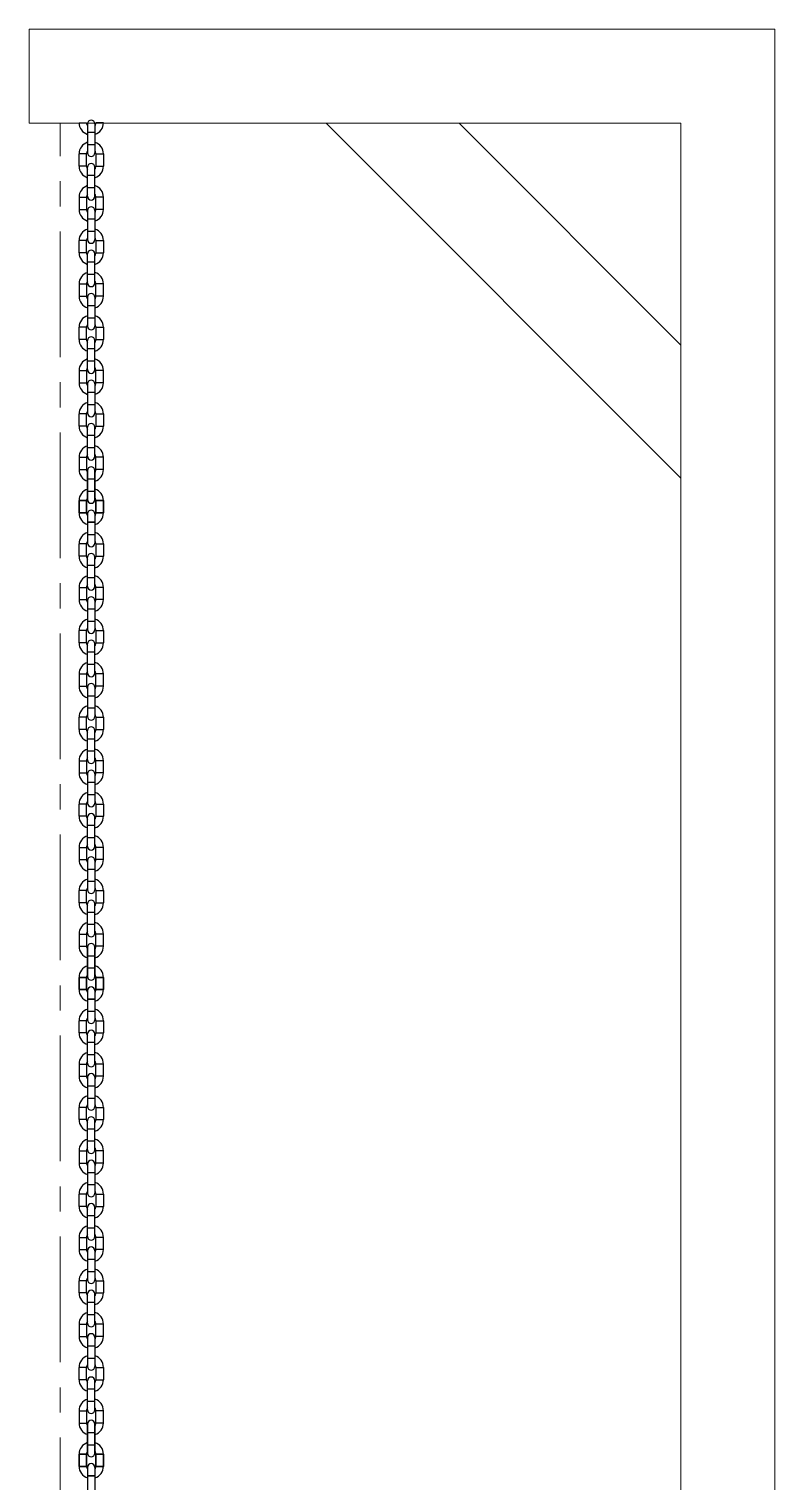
# Model space of a CAD drawing. Header units: millimetres. Extents: x 100 to 1590, y 100 to 694.
# Drawn here: x 1477.1 to 1484.53, y 551.81 to 566.26 of the extents above; entities that cross this region are included whole.
import ezdxf

# ---------------------------------------------------------------- set-up
doc = ezdxf.new("R2010")
doc.units = ezdxf.units.MM
doc.linetypes.add('CENTER', pattern=[2, 1.25, -0.25, 0.25, -0.25])
doc.layers.add('Aço 1020', color=6, linetype='Continuous', lineweight=9)
doc.layers.add('CL', color=1, linetype='CENTER', lineweight=9)

msp = doc.modelspace()

# ---------------------------------------------------------------- linework, layer by layer
at = {"color": 9, "linetype": 'Continuous'}
for p, q in [((1477.6, 565.332), (1477.674, 565.332)), ((1477.6, 565.332), (1477.674, 565.332)), ((1477.684, 565.239), (1477.758, 565.239)), ((1477.684, 565.239), (1477.758, 565.239)), ((1477.842, 565.332), (1477.768, 565.332)), ((1477.842, 565.332), (1477.768, 565.332)), ((1477.684, 565.117), (1477.758, 565.117)), ((1477.674, 565.023), (1477.6, 565.023)), ((1477.768, 565.023), (1477.842, 565.023)), ((1477.674, 564.901), (1477.6, 564.901)), ((1477.758, 564.807), (1477.684, 564.807)), ((1477.768, 564.901), (1477.842, 564.901)), ((1477.758, 564.685), (1477.684, 564.685)), ((1477.6, 564.592), (1477.674, 564.592)), ((1477.6, 564.592), (1477.674, 564.592)), ((1477.842, 564.592), (1477.768, 564.592)), ((1477.842, 564.592), (1477.768, 564.592)), ((1477.6, 564.47), (1477.674, 564.47)), ((1477.6, 564.47), (1477.674, 564.47)), ((1477.684, 564.376), (1477.758, 564.376)), ((1477.684, 564.376), (1477.758, 564.376)), ((1477.842, 564.47), (1477.768, 564.47)), ((1477.842, 564.47), (1477.768, 564.47)), ((1477.684, 564.254), (1477.758, 564.254)), ((1477.674, 564.16), (1477.6, 564.16)), ((1477.768, 564.16), (1477.842, 564.16)), ((1477.674, 564.039), (1477.6, 564.039)), ((1477.758, 563.945), (1477.684, 563.945)), ((1477.768, 564.039), (1477.842, 564.039)), ((1477.758, 563.823), (1477.684, 563.823)), ((1477.6, 563.729), (1477.674, 563.729)), ((1477.6, 563.729), (1477.674, 563.729)), ((1477.842, 563.729), (1477.768, 563.729)), ((1477.842, 563.729), (1477.768, 563.729)), ((1477.6, 563.607), (1477.674, 563.607)), ((1477.6, 563.607), (1477.674, 563.607)), ((1477.684, 563.514), (1477.758, 563.514)), ((1477.684, 563.514), (1477.758, 563.514)), ((1477.842, 563.607), (1477.768, 563.607)), ((1477.842, 563.607), (1477.768, 563.607)), ((1477.684, 563.392), (1477.758, 563.392)), ((1477.674, 563.298), (1477.6, 563.298)), ((1477.768, 563.298), (1477.842, 563.298)), ((1477.674, 563.176), (1477.6, 563.176)), ((1477.758, 563.082), (1477.684, 563.082)), ((1477.768, 563.176), (1477.842, 563.176)), ((1477.758, 562.96), (1477.684, 562.96)), ((1477.6, 562.867), (1477.674, 562.867)), ((1477.6, 562.867), (1477.674, 562.867)), ((1477.842, 562.867), (1477.768, 562.867)), ((1477.842, 562.867), (1477.768, 562.867)), ((1477.6, 562.745), (1477.674, 562.745)), ((1477.6, 562.745), (1477.674, 562.745)), ((1477.684, 562.651), (1477.758, 562.651)), ((1477.684, 562.651), (1477.758, 562.651)), ((1477.842, 562.745), (1477.768, 562.745)), ((1477.842, 562.745), (1477.768, 562.745)), ((1477.684, 562.529), (1477.758, 562.529)), ((1477.674, 562.435), (1477.6, 562.435)), ((1477.768, 562.435), (1477.842, 562.435)), ((1477.674, 562.314), (1477.6, 562.314)), ((1477.758, 562.22), (1477.684, 562.22)), ((1477.768, 562.314), (1477.842, 562.314)), ((1477.758, 562.098), (1477.684, 562.098)), ((1477.6, 562.004), (1477.674, 562.004)), ((1477.6, 562.004), (1477.674, 562.004)), ((1477.842, 562.004), (1477.768, 562.004)), ((1477.842, 562.004), (1477.768, 562.004)), ((1477.6, 561.882), (1477.674, 561.882)), ((1477.6, 561.882), (1477.674, 561.882)), ((1477.684, 561.789), (1477.758, 561.789)), ((1477.684, 561.789), (1477.758, 561.789)), ((1477.842, 561.882), (1477.768, 561.882)), ((1477.842, 561.882), (1477.768, 561.882)), ((1477.684, 561.667), (1477.758, 561.667)), ((1477.6, 561.573), (1477.674, 561.573)), ((1477.674, 561.573), (1477.6, 561.573)), ((1477.842, 561.573), (1477.768, 561.573)), ((1477.768, 561.573), (1477.842, 561.573)), ((1477.6, 561.451), (1477.674, 561.451)), ((1477.6, 561.451), (1477.674, 561.451)), ((1477.674, 561.451), (1477.6, 561.451)), ((1477.684, 561.357), (1477.758, 561.357)), ((1477.684, 561.357), (1477.758, 561.357)), ((1477.758, 561.357), (1477.684, 561.357)), ((1477.842, 561.451), (1477.768, 561.451)), ((1477.842, 561.451), (1477.768, 561.451)), ((1477.768, 561.451), (1477.842, 561.451)), ((1477.684, 561.235), (1477.758, 561.235)), ((1477.674, 561.142), (1477.6, 561.142)), ((1477.768, 561.142), (1477.842, 561.142)), ((1477.674, 561.02), (1477.6, 561.02)), ((1477.758, 560.926), (1477.684, 560.926)), ((1477.768, 561.02), (1477.842, 561.02)), ((1477.758, 560.804), (1477.684, 560.804)), ((1477.6, 560.71), (1477.674, 560.71)), ((1477.6, 560.71), (1477.674, 560.71)), ((1477.842, 560.71), (1477.768, 560.71)), ((1477.842, 560.71), (1477.768, 560.71)), ((1477.6, 560.589), (1477.674, 560.589)), ((1477.6, 560.589), (1477.674, 560.589)), ((1477.684, 560.495), (1477.758, 560.495)), ((1477.684, 560.495), (1477.758, 560.495)), ((1477.842, 560.589), (1477.768, 560.589)), ((1477.842, 560.589), (1477.768, 560.589)), ((1477.684, 560.373), (1477.758, 560.373)), ((1477.674, 560.279), (1477.6, 560.279)), ((1477.768, 560.279), (1477.842, 560.279)), ((1477.674, 560.157), (1477.6, 560.157)), ((1477.758, 560.064), (1477.684, 560.064)), ((1477.768, 560.157), (1477.842, 560.157)), ((1477.758, 559.942), (1477.684, 559.942)), ((1477.6, 559.848), (1477.674, 559.848)), ((1477.6, 559.848), (1477.674, 559.848)), ((1477.842, 559.848), (1477.768, 559.848)), ((1477.842, 559.848), (1477.768, 559.848)), ((1477.6, 559.726), (1477.674, 559.726)), ((1477.6, 559.726), (1477.674, 559.726)), ((1477.684, 559.632), (1477.758, 559.632)), ((1477.684, 559.632), (1477.758, 559.632)), ((1477.842, 559.726), (1477.768, 559.726)), ((1477.842, 559.726), (1477.768, 559.726)), ((1477.684, 559.51), (1477.758, 559.51)), ((1477.674, 559.417), (1477.6, 559.417)), ((1477.768, 559.417), (1477.842, 559.417)), ((1477.674, 559.295), (1477.6, 559.295)), ((1477.758, 559.201), (1477.684, 559.201)), ((1477.768, 559.295), (1477.842, 559.295)), ((1477.758, 559.079), (1477.684, 559.079)), ((1477.6, 558.985), (1477.674, 558.985)), ((1477.6, 558.985), (1477.674, 558.985)), ((1477.842, 558.985), (1477.768, 558.985)), ((1477.842, 558.985), (1477.768, 558.985)), ((1477.6, 558.864), (1477.674, 558.864)), ((1477.6, 558.864), (1477.674, 558.864)), ((1477.684, 558.77), (1477.758, 558.77)), ((1477.684, 558.77), (1477.758, 558.77)), ((1477.842, 558.864), (1477.768, 558.864)), ((1477.842, 558.864), (1477.768, 558.864)), ((1477.684, 558.648), (1477.758, 558.648)), ((1477.674, 558.554), (1477.6, 558.554)), ((1477.768, 558.554), (1477.842, 558.554)), ((1477.674, 558.432), (1477.6, 558.432)), ((1477.758, 558.339), (1477.684, 558.339)), ((1477.768, 558.432), (1477.842, 558.432)), ((1477.758, 558.217), (1477.684, 558.217)), ((1477.6, 558.123), (1477.674, 558.123)), ((1477.6, 558.123), (1477.674, 558.123)), ((1477.842, 558.123), (1477.768, 558.123)), ((1477.842, 558.123), (1477.768, 558.123)), ((1477.6, 558.001), (1477.674, 558.001)), ((1477.6, 558.001), (1477.674, 558.001)), ((1477.684, 557.907), (1477.758, 557.907)), ((1477.684, 557.907), (1477.758, 557.907)), ((1477.842, 558.001), (1477.768, 558.001)), ((1477.842, 558.001), (1477.768, 558.001)), ((1477.684, 557.785), (1477.758, 557.785)), ((1477.674, 557.692), (1477.6, 557.692)), ((1477.768, 557.692), (1477.842, 557.692)), ((1477.674, 557.57), (1477.6, 557.57)), ((1477.758, 557.476), (1477.684, 557.476)), ((1477.768, 557.57), (1477.842, 557.57)), ((1477.758, 557.354), (1477.684, 557.354)), ((1477.6, 557.26), (1477.674, 557.26)), ((1477.6, 557.26), (1477.674, 557.26)), ((1477.6, 557.139), (1477.674, 557.139)), ((1477.6, 557.139), (1477.674, 557.139)), ((1477.842, 557.26), (1477.768, 557.26)), ((1477.842, 557.26), (1477.768, 557.26)), ((1477.842, 557.139), (1477.768, 557.139)), ((1477.842, 557.139), (1477.768, 557.139)), ((1477.684, 557.045), (1477.758, 557.045)), ((1477.684, 557.045), (1477.758, 557.045)), ((1477.684, 556.923), (1477.758, 556.923)), ((1477.6, 556.829), (1477.674, 556.829)), ((1477.674, 556.829), (1477.6, 556.829)), ((1477.6, 556.707), (1477.674, 556.707)), ((1477.6, 556.707), (1477.674, 556.707)), ((1477.674, 556.707), (1477.6, 556.707)), ((1477.842, 556.829), (1477.768, 556.829)), ((1477.768, 556.829), (1477.842, 556.829)), ((1477.842, 556.707), (1477.768, 556.707)), ((1477.842, 556.707), (1477.768, 556.707)), ((1477.768, 556.707), (1477.842, 556.707)), ((1477.684, 556.614), (1477.758, 556.614)), ((1477.684, 556.614), (1477.758, 556.614)), ((1477.758, 556.614), (1477.684, 556.614)), ((1477.684, 556.492), (1477.758, 556.492)), ((1477.674, 556.398), (1477.6, 556.398)), ((1477.674, 556.276), (1477.6, 556.276)), ((1477.768, 556.398), (1477.842, 556.398)), ((1477.768, 556.276), (1477.842, 556.276)), ((1477.758, 556.182), (1477.684, 556.182)), ((1477.758, 556.06), (1477.684, 556.06)), ((1477.6, 555.967), (1477.674, 555.967)), ((1477.6, 555.967), (1477.674, 555.967)), ((1477.6, 555.845), (1477.674, 555.845)), ((1477.6, 555.845), (1477.674, 555.845)), ((1477.842, 555.967), (1477.768, 555.967)), ((1477.842, 555.967), (1477.768, 555.967)), ((1477.842, 555.845), (1477.768, 555.845)), ((1477.842, 555.845), (1477.768, 555.845)), ((1477.684, 555.751), (1477.758, 555.751)), ((1477.684, 555.751), (1477.758, 555.751)), ((1477.684, 555.629), (1477.758, 555.629)), ((1477.674, 555.535), (1477.6, 555.535)), ((1477.674, 555.414), (1477.6, 555.414)), ((1477.768, 555.535), (1477.842, 555.535)), ((1477.768, 555.414), (1477.842, 555.414)), ((1477.758, 555.32), (1477.684, 555.32)), ((1477.758, 555.198), (1477.684, 555.198)), ((1477.6, 555.104), (1477.674, 555.104)), ((1477.6, 555.104), (1477.674, 555.104)), ((1477.6, 554.982), (1477.674, 554.982)), ((1477.6, 554.982), (1477.674, 554.982)), ((1477.842, 555.104), (1477.768, 555.104)), ((1477.842, 555.104), (1477.768, 555.104)), ((1477.842, 554.982), (1477.768, 554.982)), ((1477.842, 554.982), (1477.768, 554.982)), ((1477.684, 554.889), (1477.758, 554.889)), ((1477.684, 554.889), (1477.758, 554.889)), ((1477.684, 554.767), (1477.758, 554.767)), ((1477.674, 554.673), (1477.6, 554.673)), ((1477.674, 554.551), (1477.6, 554.551)), ((1477.768, 554.673), (1477.842, 554.673)), ((1477.768, 554.551), (1477.842, 554.551)), ((1477.758, 554.457), (1477.684, 554.457)), ((1477.758, 554.335), (1477.684, 554.335)), ((1477.6, 554.242), (1477.674, 554.242)), ((1477.6, 554.242), (1477.674, 554.242)), ((1477.6, 554.12), (1477.674, 554.12)), ((1477.6, 554.12), (1477.674, 554.12)), ((1477.842, 554.242), (1477.768, 554.242)), ((1477.842, 554.242), (1477.768, 554.242)), ((1477.842, 554.12), (1477.768, 554.12)), ((1477.842, 554.12), (1477.768, 554.12)), ((1477.684, 554.026), (1477.758, 554.026)), ((1477.684, 554.026), (1477.758, 554.026)), ((1477.684, 553.904), (1477.758, 553.904)), ((1477.674, 553.81), (1477.6, 553.81)), ((1477.674, 553.689), (1477.6, 553.689)), ((1477.768, 553.81), (1477.842, 553.81)), ((1477.768, 553.689), (1477.842, 553.689)), ((1477.758, 553.595), (1477.684, 553.595)), ((1477.758, 553.473), (1477.684, 553.473)), ((1477.6, 553.379), (1477.674, 553.379)), ((1477.6, 553.379), (1477.674, 553.379)), ((1477.6, 553.257), (1477.674, 553.257)), ((1477.6, 553.257), (1477.674, 553.257)), ((1477.842, 553.379), (1477.768, 553.379)), ((1477.842, 553.379), (1477.768, 553.379)), ((1477.842, 553.257), (1477.768, 553.257)), ((1477.842, 553.257), (1477.768, 553.257)), ((1477.684, 553.164), (1477.758, 553.164)), ((1477.684, 553.164), (1477.758, 553.164)), ((1477.674, 552.948), (1477.6, 552.948)), ((1477.684, 553.042), (1477.758, 553.042)), ((1477.768, 552.948), (1477.842, 552.948)), ((1477.674, 552.826), (1477.6, 552.826)), ((1477.768, 552.826), (1477.842, 552.826)), ((1477.758, 552.732), (1477.684, 552.732)), ((1477.6, 552.517), (1477.674, 552.517)), ((1477.6, 552.517), (1477.674, 552.517)), ((1477.758, 552.61), (1477.684, 552.61)), ((1477.842, 552.517), (1477.768, 552.517)), ((1477.842, 552.517), (1477.768, 552.517)), ((1477.6, 552.395), (1477.674, 552.395)), ((1477.6, 552.395), (1477.674, 552.395)), ((1477.842, 552.395), (1477.768, 552.395)), ((1477.842, 552.395), (1477.768, 552.395)), ((1477.684, 552.301), (1477.758, 552.301)), ((1477.684, 552.301), (1477.758, 552.301)), ((1477.6, 552.085), (1477.674, 552.085)), ((1477.674, 552.085), (1477.6, 552.085)), ((1477.684, 552.179), (1477.758, 552.179)), ((1477.842, 552.085), (1477.768, 552.085)), ((1477.768, 552.085), (1477.842, 552.085)), ((1477.6, 551.964), (1477.674, 551.964)), ((1477.6, 551.964), (1477.674, 551.964)), ((1477.674, 551.964), (1477.6, 551.964)), ((1477.842, 551.964), (1477.768, 551.964)), ((1477.842, 551.964), (1477.768, 551.964)), ((1477.768, 551.964), (1477.842, 551.964)), ((1477.684, 551.87), (1477.758, 551.87)), ((1477.684, 551.87), (1477.758, 551.87)), ((1477.758, 551.87), (1477.684, 551.87))]:
    msp.add_line(p, q, dxfattribs=at)
at = {"color": 7, "linetype": 'Continuous'}
for p, q in [((1477.684, 565.322), (1477.684, 565.033)), ((1477.758, 565.322), (1477.758, 565.033)), ((1477.6, 564.901), (1477.6, 565.023)), ((1477.674, 564.901), (1477.674, 565.023)), ((1477.768, 565.023), (1477.768, 564.901)), ((1477.842, 565.023), (1477.842, 564.901)), ((1477.684, 564.601), (1477.684, 564.891)), ((1477.684, 564.601), (1477.684, 564.891)), ((1477.758, 564.601), (1477.758, 564.891)), ((1477.758, 564.601), (1477.758, 564.891)), ((1477.6, 564.592), (1477.6, 564.47)), ((1477.674, 564.592), (1477.674, 564.47)), ((1477.768, 564.47), (1477.768, 564.592)), ((1477.842, 564.47), (1477.842, 564.592)), ((1477.684, 564.46), (1477.684, 564.17)), ((1477.758, 564.46), (1477.758, 564.17)), ((1477.6, 564.039), (1477.6, 564.16)), ((1477.674, 564.039), (1477.674, 564.16)), ((1477.768, 564.16), (1477.768, 564.039)), ((1477.842, 564.16), (1477.842, 564.039)), ((1477.684, 563.739), (1477.684, 564.029)), ((1477.684, 563.739), (1477.684, 564.029)), ((1477.758, 563.739), (1477.758, 564.029)), ((1477.758, 563.739), (1477.758, 564.029)), ((1477.6, 563.729), (1477.6, 563.607)), ((1477.674, 563.729), (1477.674, 563.607)), ((1477.768, 563.607), (1477.768, 563.729)), ((1477.842, 563.607), (1477.842, 563.729)), ((1477.684, 563.597), (1477.684, 563.308)), ((1477.758, 563.597), (1477.758, 563.308)), ((1477.6, 563.176), (1477.6, 563.298)), ((1477.674, 563.176), (1477.674, 563.298)), ((1477.768, 563.298), (1477.768, 563.176)), ((1477.842, 563.298), (1477.842, 563.176)), ((1477.684, 562.876), (1477.684, 563.166)), ((1477.684, 562.876), (1477.684, 563.166)), ((1477.758, 562.876), (1477.758, 563.166)), ((1477.758, 562.876), (1477.758, 563.166)), ((1477.6, 562.867), (1477.6, 562.745)), ((1477.674, 562.867), (1477.674, 562.745)), ((1477.768, 562.745), (1477.768, 562.867)), ((1477.842, 562.745), (1477.842, 562.867)), ((1477.684, 562.735), (1477.684, 562.445)), ((1477.758, 562.735), (1477.758, 562.445)), ((1477.6, 562.314), (1477.6, 562.435)), ((1477.674, 562.314), (1477.674, 562.435)), ((1477.768, 562.435), (1477.768, 562.314)), ((1477.842, 562.435), (1477.842, 562.314)), ((1477.684, 562.014), (1477.684, 562.304)), ((1477.684, 562.014), (1477.684, 562.304)), ((1477.758, 562.014), (1477.758, 562.304)), ((1477.758, 562.014), (1477.758, 562.304)), ((1477.6, 562.004), (1477.6, 561.882)), ((1477.674, 562.004), (1477.674, 561.882)), ((1477.768, 561.882), (1477.768, 562.004)), ((1477.842, 561.882), (1477.842, 562.004)), ((1477.684, 561.583), (1477.684, 561.872)), ((1477.684, 561.872), (1477.684, 561.583)), ((1477.758, 561.583), (1477.758, 561.872)), ((1477.758, 561.872), (1477.758, 561.583)), ((1477.6, 561.573), (1477.6, 561.451)), ((1477.6, 561.451), (1477.6, 561.573)), ((1477.674, 561.573), (1477.674, 561.451)), ((1477.674, 561.451), (1477.674, 561.573)), ((1477.768, 561.451), (1477.768, 561.573)), ((1477.768, 561.573), (1477.768, 561.451)), ((1477.842, 561.451), (1477.842, 561.573)), ((1477.842, 561.573), (1477.842, 561.451)), ((1477.684, 561.441), (1477.684, 561.151)), ((1477.758, 561.441), (1477.758, 561.151)), ((1477.6, 561.02), (1477.6, 561.142)), ((1477.674, 561.02), (1477.674, 561.142)), ((1477.768, 561.142), (1477.768, 561.02)), ((1477.842, 561.142), (1477.842, 561.02)), ((1477.684, 560.72), (1477.684, 561.01)), ((1477.684, 560.72), (1477.684, 561.01)), ((1477.758, 560.72), (1477.758, 561.01)), ((1477.758, 560.72), (1477.758, 561.01)), ((1477.6, 560.71), (1477.6, 560.589)), ((1477.674, 560.71), (1477.674, 560.589)), ((1477.768, 560.589), (1477.768, 560.71)), ((1477.842, 560.589), (1477.842, 560.71)), ((1477.684, 560.579), (1477.684, 560.289)), ((1477.758, 560.579), (1477.758, 560.289)), ((1477.6, 560.157), (1477.6, 560.279)), ((1477.674, 560.157), (1477.674, 560.279)), ((1477.768, 560.279), (1477.768, 560.157)), ((1477.842, 560.279), (1477.842, 560.157)), ((1477.684, 559.858), (1477.684, 560.147)), ((1477.684, 559.858), (1477.684, 560.147)), ((1477.758, 559.858), (1477.758, 560.147)), ((1477.758, 559.858), (1477.758, 560.147)), ((1477.6, 559.848), (1477.6, 559.726)), ((1477.674, 559.848), (1477.674, 559.726)), ((1477.768, 559.726), (1477.768, 559.848)), ((1477.842, 559.726), (1477.842, 559.848)), ((1477.684, 559.716), (1477.684, 559.426)), ((1477.758, 559.716), (1477.758, 559.426)), ((1477.6, 559.295), (1477.6, 559.417)), ((1477.674, 559.295), (1477.674, 559.417)), ((1477.768, 559.417), (1477.768, 559.295)), ((1477.842, 559.417), (1477.842, 559.295)), ((1477.684, 558.995), (1477.684, 559.285)), ((1477.684, 558.995), (1477.684, 559.285)), ((1477.758, 558.995), (1477.758, 559.285)), ((1477.758, 558.995), (1477.758, 559.285)), ((1477.6, 558.985), (1477.6, 558.864)), ((1477.674, 558.985), (1477.674, 558.864)), ((1477.768, 558.864), (1477.768, 558.985)), ((1477.842, 558.864), (1477.842, 558.985)), ((1477.684, 558.854), (1477.684, 558.564)), ((1477.758, 558.854), (1477.758, 558.564)), ((1477.6, 558.432), (1477.6, 558.554)), ((1477.674, 558.432), (1477.674, 558.554)), ((1477.768, 558.554), (1477.768, 558.432)), ((1477.842, 558.554), (1477.842, 558.432)), ((1477.684, 558.133), (1477.684, 558.422)), ((1477.684, 558.133), (1477.684, 558.422)), ((1477.758, 558.133), (1477.758, 558.422)), ((1477.758, 558.133), (1477.758, 558.422)), ((1477.6, 558.123), (1477.6, 558.001)), ((1477.674, 558.123), (1477.674, 558.001)), ((1477.768, 558.001), (1477.768, 558.123)), ((1477.842, 558.001), (1477.842, 558.123)), ((1477.684, 557.991), (1477.684, 557.701)), ((1477.758, 557.991), (1477.758, 557.701)), ((1477.6, 557.57), (1477.6, 557.692)), ((1477.674, 557.57), (1477.674, 557.692)), ((1477.768, 557.692), (1477.768, 557.57)), ((1477.842, 557.692), (1477.842, 557.57)), ((1477.684, 557.27), (1477.684, 557.56)), ((1477.684, 557.27), (1477.684, 557.56)), ((1477.758, 557.27), (1477.758, 557.56)), ((1477.758, 557.27), (1477.758, 557.56)), ((1477.6, 557.26), (1477.6, 557.139)), ((1477.674, 557.26), (1477.674, 557.139)), ((1477.768, 557.139), (1477.768, 557.26)), ((1477.842, 557.139), (1477.842, 557.26)), ((1477.684, 556.839), (1477.684, 557.129)), ((1477.684, 557.129), (1477.684, 556.839)), ((1477.758, 556.839), (1477.758, 557.129)), ((1477.758, 557.129), (1477.758, 556.839)), ((1477.6, 556.829), (1477.6, 556.707)), ((1477.6, 556.707), (1477.6, 556.829)), ((1477.674, 556.829), (1477.674, 556.707)), ((1477.674, 556.707), (1477.674, 556.829)), ((1477.768, 556.707), (1477.768, 556.829)), ((1477.768, 556.829), (1477.768, 556.707)), ((1477.842, 556.707), (1477.842, 556.829)), ((1477.842, 556.829), (1477.842, 556.707)), ((1477.684, 556.697), (1477.684, 556.408)), ((1477.758, 556.697), (1477.758, 556.408)), ((1477.6, 556.276), (1477.6, 556.398)), ((1477.674, 556.276), (1477.674, 556.398)), ((1477.768, 556.398), (1477.768, 556.276)), ((1477.842, 556.398), (1477.842, 556.276)), ((1477.684, 555.976), (1477.684, 556.266)), ((1477.684, 555.976), (1477.684, 556.266)), ((1477.758, 555.976), (1477.758, 556.266)), ((1477.758, 555.976), (1477.758, 556.266)), ((1477.6, 555.967), (1477.6, 555.845)), ((1477.674, 555.967), (1477.674, 555.845)), ((1477.768, 555.845), (1477.768, 555.967)), ((1477.842, 555.845), (1477.842, 555.967)), ((1477.684, 555.835), (1477.684, 555.545)), ((1477.758, 555.835), (1477.758, 555.545)), ((1477.6, 555.414), (1477.6, 555.535)), ((1477.674, 555.414), (1477.674, 555.535)), ((1477.684, 555.114), (1477.684, 555.404)), ((1477.684, 555.114), (1477.684, 555.404)), ((1477.758, 555.114), (1477.758, 555.404)), ((1477.758, 555.114), (1477.758, 555.404)), ((1477.768, 555.535), (1477.768, 555.414)), ((1477.842, 555.535), (1477.842, 555.414)), ((1477.6, 555.104), (1477.6, 554.982)), ((1477.674, 555.104), (1477.674, 554.982)), ((1477.684, 554.972), (1477.684, 554.683)), ((1477.758, 554.972), (1477.758, 554.683)), ((1477.768, 554.982), (1477.768, 555.104)), ((1477.842, 554.982), (1477.842, 555.104)), ((1477.6, 554.551), (1477.6, 554.673)), ((1477.674, 554.551), (1477.674, 554.673)), ((1477.684, 554.251), (1477.684, 554.541)), ((1477.684, 554.251), (1477.684, 554.541)), ((1477.758, 554.251), (1477.758, 554.541)), ((1477.758, 554.251), (1477.758, 554.541)), ((1477.768, 554.673), (1477.768, 554.551)), ((1477.842, 554.673), (1477.842, 554.551)), ((1477.6, 554.242), (1477.6, 554.12)), ((1477.674, 554.242), (1477.674, 554.12)), ((1477.684, 554.11), (1477.684, 553.82)), ((1477.758, 554.11), (1477.758, 553.82)), ((1477.768, 554.12), (1477.768, 554.242)), ((1477.842, 554.12), (1477.842, 554.242)), ((1477.6, 553.689), (1477.6, 553.81)), ((1477.674, 553.689), (1477.674, 553.81)), ((1477.684, 553.389), (1477.684, 553.679)), ((1477.684, 553.389), (1477.684, 553.679)), ((1477.758, 553.389), (1477.758, 553.679)), ((1477.758, 553.389), (1477.758, 553.679)), ((1477.768, 553.81), (1477.768, 553.689)), ((1477.842, 553.81), (1477.842, 553.689)), ((1477.6, 553.379), (1477.6, 553.257)), ((1477.674, 553.379), (1477.674, 553.257)), ((1477.684, 553.247), (1477.684, 552.958)), ((1477.758, 553.247), (1477.758, 552.958)), ((1477.768, 553.257), (1477.768, 553.379)), ((1477.842, 553.257), (1477.842, 553.379)), ((1477.6, 552.826), (1477.6, 552.948)), ((1477.674, 552.826), (1477.674, 552.948)), ((1477.768, 552.948), (1477.768, 552.826)), ((1477.842, 552.948), (1477.842, 552.826)), ((1477.684, 552.526), (1477.684, 552.816)), ((1477.684, 552.526), (1477.684, 552.816)), ((1477.758, 552.526), (1477.758, 552.816)), ((1477.758, 552.526), (1477.758, 552.816)), ((1477.6, 552.517), (1477.6, 552.395)), ((1477.674, 552.517), (1477.674, 552.395)), ((1477.768, 552.395), (1477.768, 552.517)), ((1477.842, 552.395), (1477.842, 552.517)), ((1477.684, 552.095), (1477.684, 552.385)), ((1477.684, 552.385), (1477.684, 552.095)), ((1477.758, 552.095), (1477.758, 552.385)), ((1477.758, 552.385), (1477.758, 552.095)), ((1477.6, 552.085), (1477.6, 551.964)), ((1477.6, 551.964), (1477.6, 552.085)), ((1477.674, 552.085), (1477.674, 551.964)), ((1477.674, 551.964), (1477.674, 552.085)), ((1477.768, 551.964), (1477.768, 552.085)), ((1477.768, 552.085), (1477.768, 551.964)), ((1477.842, 551.964), (1477.842, 552.085)), ((1477.842, 552.085), (1477.842, 551.964)), ((1477.684, 551.954), (1477.684, 551.664)), ((1477.758, 551.954), (1477.758, 551.664))]:
    msp.add_line(p, q, dxfattribs=at)
for centre, radius, start, end in [((1477.721, 565.332), 0.121, 180, 252.1525), ((1477.721, 565.332), 0.121, 180, 252.1525), ((1477.721, 565.332), 0.0469, 180, 217.7322), ((1477.721, 565.332), 0.0469, 180, 217.7322), ((1477.721, 565.322), 0.037, 0, 180), ((1477.721, 565.322), 0.037, 0, 180), ((1477.721, 565.332), 0.121, 287.8475, 0), ((1477.721, 565.332), 0.0469, 322.2678, 0), ((1477.721, 565.332), 0.121, 287.8475, 0), ((1477.721, 565.332), 0.0469, 322.2678, 0), ((1477.721, 565.023), 0.121, 107.8475, 180), ((1477.721, 565.023), 0.121, 0, 72.1525), ((1477.721, 565.023), 0.0469, 142.2678, 180), ((1477.721, 565.033), 0.037, 180, 0), ((1477.721, 565.023), 0.0469, 0, 37.7322), ((1477.721, 564.901), 0.121, 180, 252.1525), ((1477.721, 564.901), 0.0469, 180, 217.7322), ((1477.721, 564.891), 0.037, 0, 180), ((1477.721, 564.901), 0.121, 287.8475, 0), ((1477.721, 564.901), 0.0469, 322.2678, 0), ((1477.721, 564.592), 0.121, 107.8475, 180), ((1477.721, 564.592), 0.121, 107.8475, 180), ((1477.721, 564.592), 0.121, 0, 72.1525), ((1477.721, 564.592), 0.121, 0, 72.1525), ((1477.721, 564.592), 0.0469, 142.2678, 180), ((1477.721, 564.592), 0.0469, 142.2678, 180), ((1477.721, 564.601), 0.037, 180, 0), ((1477.721, 564.601), 0.037, 180, 0), ((1477.721, 564.592), 0.0469, 0, 37.7322), ((1477.721, 564.592), 0.0469, 0, 37.7322), ((1477.721, 564.47), 0.121, 180, 252.1525), ((1477.721, 564.47), 0.121, 180, 252.1525), ((1477.721, 564.47), 0.0469, 180, 217.7322), ((1477.721, 564.47), 0.0469, 180, 217.7322), ((1477.721, 564.46), 0.037, 0, 180), ((1477.721, 564.46), 0.037, 0, 180), ((1477.721, 564.47), 0.121, 287.8475, 0), ((1477.721, 564.47), 0.0469, 322.2678, 0), ((1477.721, 564.47), 0.121, 287.8475, 0), ((1477.721, 564.47), 0.0469, 322.2678, 0), ((1477.721, 564.16), 0.121, 107.8475, 180), ((1477.721, 564.16), 0.121, 0, 72.1525), ((1477.721, 564.16), 0.0469, 142.2678, 180), ((1477.721, 564.17), 0.037, 180, 0), ((1477.721, 564.16), 0.0469, 0, 37.7322), ((1477.721, 564.039), 0.121, 180, 252.1525), ((1477.721, 564.039), 0.0469, 180, 217.7322), ((1477.721, 564.029), 0.037, 0, 180), ((1477.721, 564.039), 0.121, 287.8475, 0), ((1477.721, 564.039), 0.0469, 322.2678, 0), ((1477.721, 563.729), 0.121, 107.8475, 180), ((1477.721, 563.729), 0.121, 107.8475, 180), ((1477.721, 563.729), 0.121, 0, 72.1525), ((1477.721, 563.729), 0.121, 0, 72.1525), ((1477.721, 563.729), 0.0469, 142.2678, 180), ((1477.721, 563.729), 0.0469, 142.2678, 180), ((1477.721, 563.739), 0.037, 180, 0), ((1477.721, 563.739), 0.037, 180, 0), ((1477.721, 563.729), 0.0469, 0, 37.7322), ((1477.721, 563.729), 0.0469, 0, 37.7322), ((1477.721, 563.607), 0.121, 180, 252.1525), ((1477.721, 563.607), 0.121, 180, 252.1525), ((1477.721, 563.607), 0.0469, 180, 217.7322), ((1477.721, 563.607), 0.0469, 180, 217.7322), ((1477.721, 563.597), 0.037, 0, 180), ((1477.721, 563.597), 0.037, 0, 180), ((1477.721, 563.607), 0.121, 287.8475, 0), ((1477.721, 563.607), 0.0469, 322.2678, 0), ((1477.721, 563.607), 0.121, 287.8475, 0), ((1477.721, 563.607), 0.0469, 322.2678, 0), ((1477.721, 563.298), 0.121, 107.8475, 180), ((1477.721, 563.298), 0.121, 0, 72.1525), ((1477.721, 563.298), 0.0469, 142.2678, 180), ((1477.721, 563.308), 0.037, 180, 0), ((1477.721, 563.298), 0.0469, 0, 37.7322), ((1477.721, 563.176), 0.121, 180, 252.1525), ((1477.721, 563.176), 0.0469, 180, 217.7322), ((1477.721, 563.166), 0.037, 0, 180), ((1477.721, 563.176), 0.121, 287.8475, 0), ((1477.721, 563.176), 0.0469, 322.2678, 0), ((1477.721, 562.867), 0.121, 107.8475, 180), ((1477.721, 562.867), 0.121, 107.8475, 180), ((1477.721, 562.867), 0.121, 0, 72.1525), ((1477.721, 562.867), 0.121, 0, 72.1525), ((1477.721, 562.867), 0.0469, 142.2678, 180), ((1477.721, 562.867), 0.0469, 142.2678, 180), ((1477.721, 562.876), 0.037, 180, 0), ((1477.721, 562.876), 0.037, 180, 0), ((1477.721, 562.867), 0.0469, 0, 37.7322), ((1477.721, 562.867), 0.0469, 0, 37.7322), ((1477.721, 562.745), 0.121, 180, 252.1525), ((1477.721, 562.745), 0.121, 180, 252.1525), ((1477.721, 562.745), 0.0469, 180, 217.7322), ((1477.721, 562.745), 0.0469, 180, 217.7322), ((1477.721, 562.735), 0.037, 0, 180), ((1477.721, 562.735), 0.037, 0, 180), ((1477.721, 562.745), 0.121, 287.8475, 0), ((1477.721, 562.745), 0.0469, 322.2678, 0), ((1477.721, 562.745), 0.121, 287.8475, 0), ((1477.721, 562.745), 0.0469, 322.2678, 0), ((1477.721, 562.435), 0.121, 107.8475, 180), ((1477.721, 562.435), 0.121, 0, 72.1525), ((1477.721, 562.435), 0.0469, 142.2678, 180), ((1477.721, 562.445), 0.037, 180, 0), ((1477.721, 562.435), 0.0469, 0, 37.7322), ((1477.721, 562.314), 0.121, 180, 252.1525), ((1477.721, 562.314), 0.0469, 180, 217.7322), ((1477.721, 562.304), 0.037, 0, 180), ((1477.721, 562.314), 0.121, 287.8475, 0), ((1477.721, 562.314), 0.0469, 322.2678, 0), ((1477.721, 562.004), 0.121, 107.8475, 180), ((1477.721, 562.004), 0.121, 107.8475, 180), ((1477.721, 562.004), 0.121, 0, 72.1525), ((1477.721, 562.004), 0.121, 0, 72.1525), ((1477.721, 562.004), 0.0469, 142.2678, 180), ((1477.721, 562.004), 0.0469, 142.2678, 180), ((1477.721, 562.014), 0.037, 180, 0), ((1477.721, 562.014), 0.037, 180, 0), ((1477.721, 561.872), 0.037, 0, 180), ((1477.721, 561.872), 0.037, 0, 180), ((1477.721, 562.004), 0.0469, 0, 37.7322), ((1477.721, 562.004), 0.0469, 0, 37.7322), ((1477.721, 561.882), 0.121, 180, 252.1525), ((1477.721, 561.882), 0.121, 180, 252.1525), ((1477.721, 561.882), 0.0469, 180, 217.7322), ((1477.721, 561.882), 0.0469, 180, 217.7322), ((1477.721, 561.882), 0.121, 287.8475, 0), ((1477.721, 561.882), 0.0469, 322.2678, 0), ((1477.721, 561.882), 0.121, 287.8475, 0), ((1477.721, 561.882), 0.0469, 322.2678, 0), ((1477.721, 561.573), 0.121, 107.8475, 180), ((1477.721, 561.573), 0.121, 107.8475, 180), ((1477.721, 561.573), 0.121, 0, 72.1525), ((1477.721, 561.573), 0.121, 0, 72.1525), ((1477.721, 561.573), 0.0469, 142.2678, 180), ((1477.721, 561.573), 0.0469, 142.2678, 180), ((1477.721, 561.583), 0.037, 180, 0), ((1477.721, 561.583), 0.037, 180, 0), ((1477.721, 561.441), 0.037, 0, 180), ((1477.721, 561.441), 0.037, 0, 180), ((1477.721, 561.441), 0.037, 0, 180), ((1477.721, 561.573), 0.0469, 0, 37.7322), ((1477.721, 561.573), 0.0469, 0, 37.7322), ((1477.721, 561.451), 0.121, 180, 252.1525), ((1477.721, 561.451), 0.121, 180, 252.1525), ((1477.721, 561.451), 0.121, 180, 252.1525), ((1477.721, 561.451), 0.0469, 180, 217.7322), ((1477.721, 561.451), 0.0469, 180, 217.7322), ((1477.721, 561.451), 0.0469, 180, 217.7322), ((1477.721, 561.451), 0.121, 287.8475, 0), ((1477.721, 561.451), 0.0469, 322.2678, 0), ((1477.721, 561.451), 0.121, 287.8475, 0), ((1477.721, 561.451), 0.0469, 322.2678, 0), ((1477.721, 561.451), 0.121, 287.8475, 0), ((1477.721, 561.451), 0.0469, 322.2678, 0), ((1477.721, 561.142), 0.121, 107.8475, 180), ((1477.721, 561.142), 0.121, 0, 72.1525), ((1477.721, 561.142), 0.0469, 142.2678, 180), ((1477.721, 561.151), 0.037, 180, 0), ((1477.721, 561.01), 0.037, 0, 180), ((1477.721, 561.142), 0.0469, 0, 37.7322), ((1477.721, 561.02), 0.121, 180, 252.1525), ((1477.721, 561.02), 0.0469, 180, 217.7322), ((1477.721, 561.02), 0.121, 287.8475, 0), ((1477.721, 561.02), 0.0469, 322.2678, 0), ((1477.721, 560.71), 0.121, 107.8475, 180), ((1477.721, 560.71), 0.121, 107.8475, 180), ((1477.721, 560.71), 0.121, 0, 72.1525), ((1477.721, 560.71), 0.121, 0, 72.1525), ((1477.721, 560.71), 0.0469, 142.2678, 180), ((1477.721, 560.71), 0.0469, 142.2678, 180), ((1477.721, 560.72), 0.037, 180, 0), ((1477.721, 560.72), 0.037, 180, 0), ((1477.721, 560.579), 0.037, 0, 180), ((1477.721, 560.579), 0.037, 0, 180), ((1477.721, 560.71), 0.0469, 0, 37.7322), ((1477.721, 560.71), 0.0469, 0, 37.7322), ((1477.721, 560.589), 0.121, 180, 252.1525), ((1477.721, 560.589), 0.121, 180, 252.1525), ((1477.721, 560.589), 0.0469, 180, 217.7322), ((1477.721, 560.589), 0.0469, 180, 217.7322), ((1477.721, 560.589), 0.121, 287.8475, 0), ((1477.721, 560.589), 0.0469, 322.2678, 0), ((1477.721, 560.589), 0.121, 287.8475, 0), ((1477.721, 560.589), 0.0469, 322.2678, 0), ((1477.721, 560.279), 0.121, 107.8475, 180), ((1477.721, 560.279), 0.121, 0, 72.1525), ((1477.721, 560.279), 0.0469, 142.2678, 180), ((1477.721, 560.289), 0.037, 180, 0), ((1477.721, 560.147), 0.037, 0, 180), ((1477.721, 560.279), 0.0469, 0, 37.7322), ((1477.721, 560.157), 0.121, 180, 252.1525), ((1477.721, 560.157), 0.0469, 180, 217.7322), ((1477.721, 560.157), 0.121, 287.8475, 0), ((1477.721, 560.157), 0.0469, 322.2678, 0), ((1477.721, 559.848), 0.121, 107.8475, 180), ((1477.721, 559.848), 0.121, 107.8475, 180), ((1477.721, 559.848), 0.121, 0, 72.1525), ((1477.721, 559.848), 0.121, 0, 72.1525), ((1477.721, 559.848), 0.0469, 142.2678, 180), ((1477.721, 559.848), 0.0469, 142.2678, 180), ((1477.721, 559.858), 0.037, 180, 0), ((1477.721, 559.858), 0.037, 180, 0), ((1477.721, 559.716), 0.037, 0, 180), ((1477.721, 559.716), 0.037, 0, 180), ((1477.721, 559.848), 0.0469, 0, 37.7322), ((1477.721, 559.848), 0.0469, 0, 37.7322), ((1477.721, 559.726), 0.121, 180, 252.1525), ((1477.721, 559.726), 0.121, 180, 252.1525), ((1477.721, 559.726), 0.0469, 180, 217.7322), ((1477.721, 559.726), 0.0469, 180, 217.7322), ((1477.721, 559.726), 0.121, 287.8475, 0), ((1477.721, 559.726), 0.0469, 322.2678, 0), ((1477.721, 559.726), 0.121, 287.8475, 0), ((1477.721, 559.726), 0.0469, 322.2678, 0), ((1477.721, 559.417), 0.121, 107.8475, 180), ((1477.721, 559.417), 0.121, 0, 72.1525), ((1477.721, 559.417), 0.0469, 142.2678, 180), ((1477.721, 559.426), 0.037, 180, 0), ((1477.721, 559.285), 0.037, 0, 180), ((1477.721, 559.417), 0.0469, 0, 37.7322), ((1477.721, 559.295), 0.121, 180, 252.1525), ((1477.721, 559.295), 0.0469, 180, 217.7322), ((1477.721, 559.295), 0.121, 287.8475, 0), ((1477.721, 559.295), 0.0469, 322.2678, 0), ((1477.721, 558.985), 0.121, 107.8475, 180), ((1477.721, 558.985), 0.121, 107.8475, 180), ((1477.721, 558.985), 0.121, 0, 72.1525), ((1477.721, 558.985), 0.121, 0, 72.1525), ((1477.721, 558.985), 0.0469, 142.2678, 180), ((1477.721, 558.985), 0.0469, 142.2678, 180), ((1477.721, 558.995), 0.037, 180, 0), ((1477.721, 558.995), 0.037, 180, 0), ((1477.721, 558.854), 0.037, 0, 180), ((1477.721, 558.854), 0.037, 0, 180), ((1477.721, 558.985), 0.0469, 0, 37.7322), ((1477.721, 558.985), 0.0469, 0, 37.7322), ((1477.721, 558.864), 0.121, 180, 252.1525), ((1477.721, 558.864), 0.121, 180, 252.1525), ((1477.721, 558.864), 0.0469, 180, 217.7322), ((1477.721, 558.864), 0.0469, 180, 217.7322), ((1477.721, 558.864), 0.121, 287.8475, 0), ((1477.721, 558.864), 0.0469, 322.2678, 0), ((1477.721, 558.864), 0.121, 287.8475, 0), ((1477.721, 558.864), 0.0469, 322.2678, 0), ((1477.721, 558.554), 0.121, 107.8475, 180), ((1477.721, 558.554), 0.121, 0, 72.1525), ((1477.721, 558.554), 0.0469, 142.2678, 180), ((1477.721, 558.564), 0.037, 180, 0), ((1477.721, 558.422), 0.037, 0, 180), ((1477.721, 558.554), 0.0469, 0, 37.7322), ((1477.721, 558.432), 0.121, 180, 252.1525), ((1477.721, 558.432), 0.0469, 180, 217.7322), ((1477.721, 558.432), 0.121, 287.8475, 0), ((1477.721, 558.432), 0.0469, 322.2678, 0), ((1477.721, 558.123), 0.121, 107.8475, 180), ((1477.721, 558.123), 0.121, 107.8475, 180), ((1477.721, 558.123), 0.0469, 142.2678, 180), ((1477.721, 558.123), 0.0469, 142.2678, 180), ((1477.721, 558.123), 0.121, 0, 72.1525), ((1477.721, 558.123), 0.121, 0, 72.1525), ((1477.721, 558.123), 0.0469, 0, 37.7322), ((1477.721, 558.123), 0.0469, 0, 37.7322), ((1477.721, 558.133), 0.037, 180, 0), ((1477.721, 558.133), 0.037, 180, 0), ((1477.721, 557.991), 0.037, 0, 180), ((1477.721, 557.991), 0.037, 0, 180), ((1477.721, 558.001), 0.121, 180, 252.1525), ((1477.721, 558.001), 0.121, 180, 252.1525), ((1477.721, 558.001), 0.0469, 180, 217.7322), ((1477.721, 558.001), 0.0469, 180, 217.7322), ((1477.721, 558.001), 0.121, 287.8475, 0), ((1477.721, 558.001), 0.0469, 322.2678, 0), ((1477.721, 558.001), 0.121, 287.8475, 0), ((1477.721, 558.001), 0.0469, 322.2678, 0), ((1477.721, 557.692), 0.121, 107.8475, 180), ((1477.721, 557.692), 0.0469, 142.2678, 180), ((1477.721, 557.692), 0.121, 0, 72.1525), ((1477.721, 557.692), 0.0469, 0, 37.7322), ((1477.721, 557.701), 0.037, 180, 0), ((1477.721, 557.56), 0.037, 0, 180), ((1477.721, 557.57), 0.121, 180, 252.1525), ((1477.721, 557.57), 0.0469, 180, 217.7322), ((1477.721, 557.57), 0.121, 287.8475, 0), ((1477.721, 557.57), 0.0469, 322.2678, 0), ((1477.721, 557.26), 0.121, 107.8475, 180), ((1477.721, 557.26), 0.121, 107.8475, 180), ((1477.721, 557.26), 0.0469, 142.2678, 180), ((1477.721, 557.26), 0.0469, 142.2678, 180), ((1477.721, 557.26), 0.121, 0, 72.1525), ((1477.721, 557.26), 0.121, 0, 72.1525), ((1477.721, 557.26), 0.0469, 0, 37.7322), ((1477.721, 557.26), 0.0469, 0, 37.7322), ((1477.721, 557.139), 0.121, 180, 252.1525), ((1477.721, 557.139), 0.121, 180, 252.1525), ((1477.721, 557.139), 0.0469, 180, 217.7322), ((1477.721, 557.139), 0.0469, 180, 217.7322), ((1477.721, 557.27), 0.037, 180, 0), ((1477.721, 557.27), 0.037, 180, 0), ((1477.721, 557.129), 0.037, 0, 180), ((1477.721, 557.129), 0.037, 0, 180), ((1477.721, 557.139), 0.121, 287.8475, 0), ((1477.721, 557.139), 0.0469, 322.2678, 0), ((1477.721, 557.139), 0.121, 287.8475, 0), ((1477.721, 557.139), 0.0469, 322.2678, 0), ((1477.721, 556.829), 0.121, 107.8475, 180), ((1477.721, 556.829), 0.121, 107.8475, 180), ((1477.721, 556.829), 0.0469, 142.2678, 180), ((1477.721, 556.829), 0.0469, 142.2678, 180), ((1477.721, 556.829), 0.121, 0, 72.1525), ((1477.721, 556.829), 0.121, 0, 72.1525), ((1477.721, 556.829), 0.0469, 0, 37.7322), ((1477.721, 556.829), 0.0469, 0, 37.7322), ((1477.721, 556.707), 0.121, 180, 252.1525), ((1477.721, 556.707), 0.121, 180, 252.1525), ((1477.721, 556.707), 0.121, 180, 252.1525), ((1477.721, 556.707), 0.0469, 180, 217.7322), ((1477.721, 556.707), 0.0469, 180, 217.7322), ((1477.721, 556.707), 0.0469, 180, 217.7322), ((1477.721, 556.839), 0.037, 180, 0), ((1477.721, 556.839), 0.037, 180, 0), ((1477.721, 556.697), 0.037, 0, 180), ((1477.721, 556.697), 0.037, 0, 180), ((1477.721, 556.697), 0.037, 0, 180), ((1477.721, 556.707), 0.121, 287.8475, 0), ((1477.721, 556.707), 0.0469, 322.2678, 0), ((1477.721, 556.707), 0.121, 287.8475, 0), ((1477.721, 556.707), 0.0469, 322.2678, 0), ((1477.721, 556.707), 0.121, 287.8475, 0), ((1477.721, 556.707), 0.0469, 322.2678, 0), ((1477.721, 556.398), 0.121, 107.8475, 180), ((1477.721, 556.398), 0.0469, 142.2678, 180), ((1477.721, 556.398), 0.121, 0, 72.1525), ((1477.721, 556.398), 0.0469, 0, 37.7322), ((1477.721, 556.276), 0.121, 180, 252.1525), ((1477.721, 556.276), 0.0469, 180, 217.7322), ((1477.721, 556.408), 0.037, 180, 0), ((1477.721, 556.266), 0.037, 0, 180), ((1477.721, 556.276), 0.121, 287.8475, 0), ((1477.721, 556.276), 0.0469, 322.2678, 0), ((1477.721, 555.967), 0.121, 107.8475, 180), ((1477.721, 555.967), 0.121, 107.8475, 180), ((1477.721, 555.967), 0.0469, 142.2678, 180), ((1477.721, 555.967), 0.0469, 142.2678, 180), ((1477.721, 555.967), 0.121, 0, 72.1525), ((1477.721, 555.967), 0.121, 0, 72.1525), ((1477.721, 555.967), 0.0469, 0, 37.7322), ((1477.721, 555.967), 0.0469, 0, 37.7322), ((1477.721, 555.845), 0.121, 180, 252.1525), ((1477.721, 555.845), 0.121, 180, 252.1525), ((1477.721, 555.845), 0.0469, 180, 217.7322), ((1477.721, 555.845), 0.0469, 180, 217.7322), ((1477.721, 555.976), 0.037, 180, 0), ((1477.721, 555.976), 0.037, 180, 0), ((1477.721, 555.835), 0.037, 0, 180), ((1477.721, 555.835), 0.037, 0, 180), ((1477.721, 555.845), 0.121, 287.8475, 0), ((1477.721, 555.845), 0.0469, 322.2678, 0), ((1477.721, 555.845), 0.121, 287.8475, 0), ((1477.721, 555.845), 0.0469, 322.2678, 0), ((1477.721, 555.535), 0.121, 107.8475, 180), ((1477.721, 555.535), 0.0469, 142.2678, 180), ((1477.721, 555.535), 0.121, 0, 72.1525), ((1477.721, 555.535), 0.0469, 0, 37.7322), ((1477.721, 555.414), 0.121, 180, 252.1525), ((1477.721, 555.414), 0.0469, 180, 217.7322), ((1477.721, 555.545), 0.037, 180, 0), ((1477.721, 555.404), 0.037, 0, 180), ((1477.721, 555.414), 0.121, 287.8475, 0), ((1477.721, 555.414), 0.0469, 322.2678, 0), ((1477.721, 555.104), 0.121, 107.8475, 180), ((1477.721, 555.104), 0.121, 107.8475, 180), ((1477.721, 555.104), 0.0469, 142.2678, 180), ((1477.721, 555.104), 0.0469, 142.2678, 180), ((1477.721, 555.104), 0.121, 0, 72.1525), ((1477.721, 555.104), 0.121, 0, 72.1525), ((1477.721, 555.104), 0.0469, 0, 37.7322), ((1477.721, 555.104), 0.0469, 0, 37.7322), ((1477.721, 554.982), 0.121, 180, 252.1525), ((1477.721, 554.982), 0.121, 180, 252.1525), ((1477.721, 554.982), 0.0469, 180, 217.7322), ((1477.721, 554.982), 0.0469, 180, 217.7322), ((1477.721, 555.114), 0.037, 180, 0), ((1477.721, 555.114), 0.037, 180, 0), ((1477.721, 554.972), 0.037, 0, 180), ((1477.721, 554.972), 0.037, 0, 180), ((1477.721, 554.982), 0.121, 287.8475, 0), ((1477.721, 554.982), 0.0469, 322.2678, 0), ((1477.721, 554.982), 0.121, 287.8475, 0), ((1477.721, 554.982), 0.0469, 322.2678, 0), ((1477.721, 554.673), 0.121, 107.8475, 180), ((1477.721, 554.673), 0.0469, 142.2678, 180), ((1477.721, 554.683), 0.037, 180, 0), ((1477.721, 554.673), 0.121, 0, 72.1525), ((1477.721, 554.673), 0.0469, 0, 37.7322), ((1477.721, 554.551), 0.121, 180, 252.1525), ((1477.721, 554.551), 0.0469, 180, 217.7322), ((1477.721, 554.541), 0.037, 0, 180), ((1477.721, 554.551), 0.121, 287.8475, 0), ((1477.721, 554.551), 0.0469, 322.2678, 0), ((1477.721, 554.242), 0.121, 107.8475, 180), ((1477.721, 554.242), 0.121, 107.8475, 180), ((1477.721, 554.242), 0.0469, 142.2678, 180), ((1477.721, 554.242), 0.0469, 142.2678, 180), ((1477.721, 554.251), 0.037, 180, 0), ((1477.721, 554.251), 0.037, 180, 0), ((1477.721, 554.242), 0.121, 0, 72.1525), ((1477.721, 554.242), 0.121, 0, 72.1525), ((1477.721, 554.242), 0.0469, 0, 37.7322), ((1477.721, 554.242), 0.0469, 0, 37.7322), ((1477.721, 554.12), 0.121, 180, 252.1525), ((1477.721, 554.12), 0.121, 180, 252.1525), ((1477.721, 554.12), 0.0469, 180, 217.7322), ((1477.721, 554.12), 0.0469, 180, 217.7322), ((1477.721, 554.11), 0.037, 0, 180), ((1477.721, 554.11), 0.037, 0, 180), ((1477.721, 554.12), 0.121, 287.8475, 0), ((1477.721, 554.12), 0.0469, 322.2678, 0), ((1477.721, 554.12), 0.121, 287.8475, 0), ((1477.721, 554.12), 0.0469, 322.2678, 0), ((1477.721, 553.81), 0.121, 107.8475, 180), ((1477.721, 553.81), 0.0469, 142.2678, 180), ((1477.721, 553.82), 0.037, 180, 0), ((1477.721, 553.81), 0.121, 0, 72.1525), ((1477.721, 553.81), 0.0469, 0, 37.7322), ((1477.721, 553.689), 0.121, 180, 252.1525), ((1477.721, 553.689), 0.0469, 180, 217.7322), ((1477.721, 553.679), 0.037, 0, 180), ((1477.721, 553.689), 0.121, 287.8475, 0), ((1477.721, 553.689), 0.0469, 322.2678, 0), ((1477.721, 553.379), 0.121, 107.8475, 180), ((1477.721, 553.379), 0.121, 107.8475, 180), ((1477.721, 553.379), 0.0469, 142.2678, 180), ((1477.721, 553.379), 0.0469, 142.2678, 180), ((1477.721, 553.389), 0.037, 180, 0), ((1477.721, 553.389), 0.037, 180, 0), ((1477.721, 553.379), 0.121, 0, 72.1525), ((1477.721, 553.379), 0.121, 0, 72.1525), ((1477.721, 553.379), 0.0469, 0, 37.7322), ((1477.721, 553.379), 0.0469, 0, 37.7322), ((1477.721, 553.257), 0.121, 180, 252.1525), ((1477.721, 553.257), 0.121, 180, 252.1525), ((1477.721, 553.257), 0.0469, 180, 217.7322), ((1477.721, 553.257), 0.0469, 180, 217.7322), ((1477.721, 553.247), 0.037, 0, 180), ((1477.721, 553.247), 0.037, 0, 180), ((1477.721, 553.257), 0.121, 287.8475, 0), ((1477.721, 553.257), 0.0469, 322.2678, 0), ((1477.721, 553.257), 0.121, 287.8475, 0), ((1477.721, 553.257), 0.0469, 322.2678, 0), ((1477.721, 552.948), 0.121, 107.8475, 180), ((1477.721, 552.948), 0.0469, 142.2678, 180), ((1477.721, 552.958), 0.037, 180, 0), ((1477.721, 552.948), 0.121, 0, 72.1525), ((1477.721, 552.948), 0.0469, 0, 37.7322), ((1477.721, 552.826), 0.121, 180, 252.1525), ((1477.721, 552.826), 0.0469, 180, 217.7322), ((1477.721, 552.816), 0.037, 0, 180), ((1477.721, 552.826), 0.121, 287.8475, 0), ((1477.721, 552.826), 0.0469, 322.2678, 0), ((1477.721, 552.517), 0.121, 107.8475, 180), ((1477.721, 552.517), 0.121, 107.8475, 180), ((1477.721, 552.517), 0.0469, 142.2678, 180), ((1477.721, 552.517), 0.0469, 142.2678, 180), ((1477.721, 552.526), 0.037, 180, 0), ((1477.721, 552.526), 0.037, 180, 0), ((1477.721, 552.517), 0.121, 0, 72.1525), ((1477.721, 552.517), 0.121, 0, 72.1525), ((1477.721, 552.517), 0.0469, 0, 37.7322), ((1477.721, 552.517), 0.0469, 0, 37.7322), ((1477.721, 552.395), 0.121, 180, 252.1525), ((1477.721, 552.395), 0.121, 180, 252.1525), ((1477.721, 552.395), 0.0469, 180, 217.7322), ((1477.721, 552.395), 0.0469, 180, 217.7322), ((1477.721, 552.385), 0.037, 0, 180), ((1477.721, 552.385), 0.037, 0, 180), ((1477.721, 552.395), 0.121, 287.8475, 0), ((1477.721, 552.395), 0.0469, 322.2678, 0), ((1477.721, 552.395), 0.121, 287.8475, 0), ((1477.721, 552.395), 0.0469, 322.2678, 0), ((1477.721, 552.085), 0.121, 107.8475, 180), ((1477.721, 552.085), 0.121, 107.8475, 180), ((1477.721, 552.085), 0.0469, 142.2678, 180), ((1477.721, 552.085), 0.0469, 142.2678, 180), ((1477.721, 552.095), 0.037, 180, 0), ((1477.721, 552.095), 0.037, 180, 0), ((1477.721, 552.085), 0.121, 0, 72.1525), ((1477.721, 552.085), 0.121, 0, 72.1525), ((1477.721, 552.085), 0.0469, 0, 37.7322), ((1477.721, 552.085), 0.0469, 0, 37.7322), ((1477.721, 551.964), 0.121, 180, 252.1525), ((1477.721, 551.964), 0.121, 180, 252.1525), ((1477.721, 551.964), 0.121, 180, 252.1525), ((1477.721, 551.964), 0.0469, 180, 217.7322), ((1477.721, 551.964), 0.0469, 180, 217.7322), ((1477.721, 551.964), 0.0469, 180, 217.7322), ((1477.721, 551.954), 0.037, 0, 180), ((1477.721, 551.954), 0.037, 0, 180), ((1477.721, 551.954), 0.037, 0, 180), ((1477.721, 551.964), 0.121, 287.8475, 0), ((1477.721, 551.964), 0.0469, 322.2678, 0), ((1477.721, 551.964), 0.121, 287.8475, 0), ((1477.721, 551.964), 0.0469, 322.2678, 0), ((1477.721, 551.964), 0.121, 287.8475, 0), ((1477.721, 551.964), 0.0469, 322.2678, 0)]:
    msp.add_arc(centre, radius, start, end, dxfattribs=at)
at = {"layer": 'Aço 1020'}
for p, q in [((1484.529, 566.265), (1477.102, 566.265)), ((1477.102, 566.265), (1477.102, 565.327)), ((1484.529, 547.046), (1484.529, 566.265)), ((1483.592, 565.327), (1477.102, 565.327)), ((1480.059, 565.327), (1483.592, 561.795)), ((1481.385, 565.327), (1483.592, 563.121)), ((1483.592, 547.046), (1483.592, 565.327))]:
    msp.add_line(p, q, dxfattribs=at)
at = {"layer": 'CL'}
msp.add_line((1477.412, 527), (1477.412, 565.327), dxfattribs=at)

doc.saveas('drawing.dxf')
